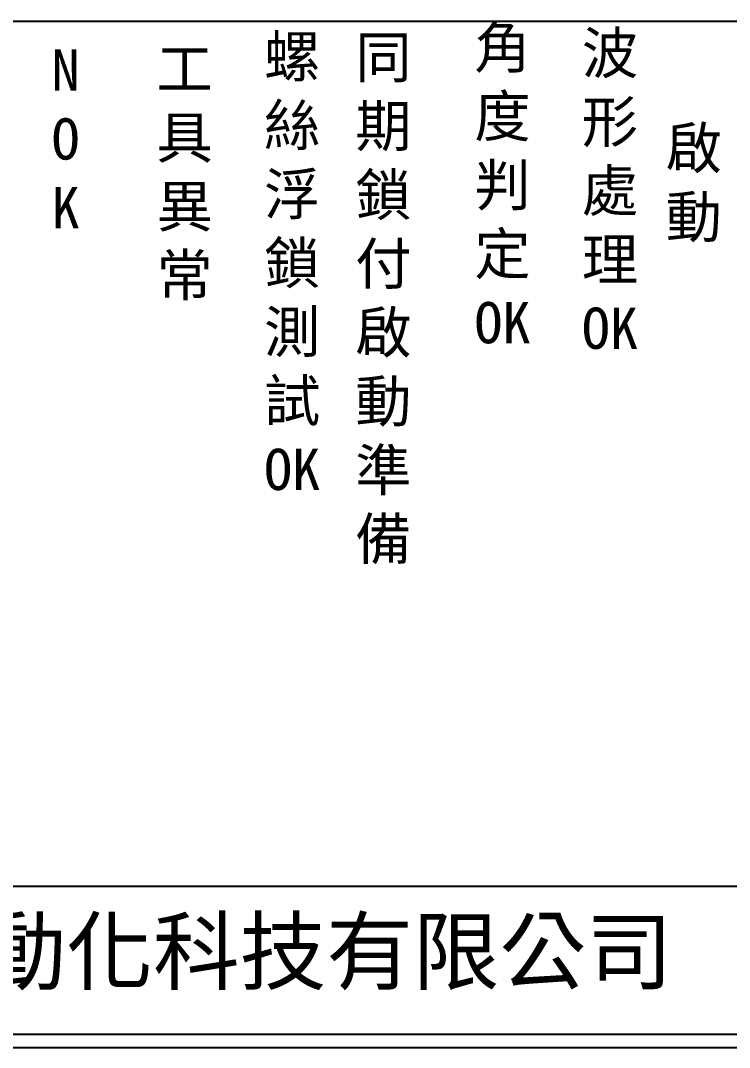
# Model space of a CAD drawing. Extents: x 926 to 1213, y -211 to -7.
# Drawn here: x 992.7 to 1059.7, y -211.2 to -114.2 of the extents above; entities that cross this region are included whole.
import ezdxf

# ---------------------------------------------------------------- set-up
doc = ezdxf.new("R2010")
doc.units = 0
doc.layers.add('圖框層', color=7, linetype='CONTINUOUS')
doc.layers.add('標尺寸層', color=3, linetype='CONTINUOUS')
doc.styles.add('CNS', font='romanc.shx', dxfattribs={"bigfont": 'chineset.shx'})
doc.styles.add('STSL', font='kaiu.ttf')

msp = doc.modelspace()

# ---------------------------------------------------------------- linework, layer by layer
at = {"layer": '圖框層', "color": 7}
for p, q in [((926.992, -195.969), (1211.493, -195.969)), ((926.992, -209.969), (1211.493, -209.969)), ((925.742, -211.218), (1212.742, -211.218))]:
    msp.add_line(p, q, dxfattribs=at)
at = {"layer": '標尺寸層', "color": 7}
msp.add_line((930.49, -114.261), (1208.361, -114.261), dxfattribs=at)

# ---------------------------------------------------------------- texts
at = {"layer": '圖框層', "color": 4, "style": 'STSL'}
msp.add_text('泓陞自動化科技有限公司', height=6, dxfattribs=at).set_placement((964.346, -205.142))
at = {"layer": '標尺寸層', "color": 7, "char_height": 3.9, "attachment_point": 5, "style": 'CNS'}
for s, insert, width in [('{\\fDFKai-SB|b0|i0|c136|p65;角度判定OK}', (1038.286, -129.776), 4.96081), ('{\\fDFKai-SB|b0|i0|c136|p65;螺絲浮鎖測試OK}', (1018.411, -137.139), 4.96081), ('{\\fDFKai-SB|b0|i0|c136|p65;同期鎖付啟動\\P準備}', (1027.033, -140.647), 4.96081), ('{\\fDFKai-SB|b0|i0|c136|p65;波形處理OK}', (1048.441, -130.302), 4.96081), ('{\\fDFKai-SB|b0|i0|c136|p65;N\\PO\\PK}', (997.003, -125.393), 4.96081), ('{\\fDFKai-SB|b0|i0|c136|p65;工具異常}', (1008.256, -128.724), 4.96081), ('{\\fDFKai-SB|b0|i0|c136|p65;啟動}', (1056.372, -129.733), 8.6627)]:
    msp.add_mtext(s, dxfattribs=dict(at, insert=insert, width=width))

doc.saveas('drawing.dxf')
